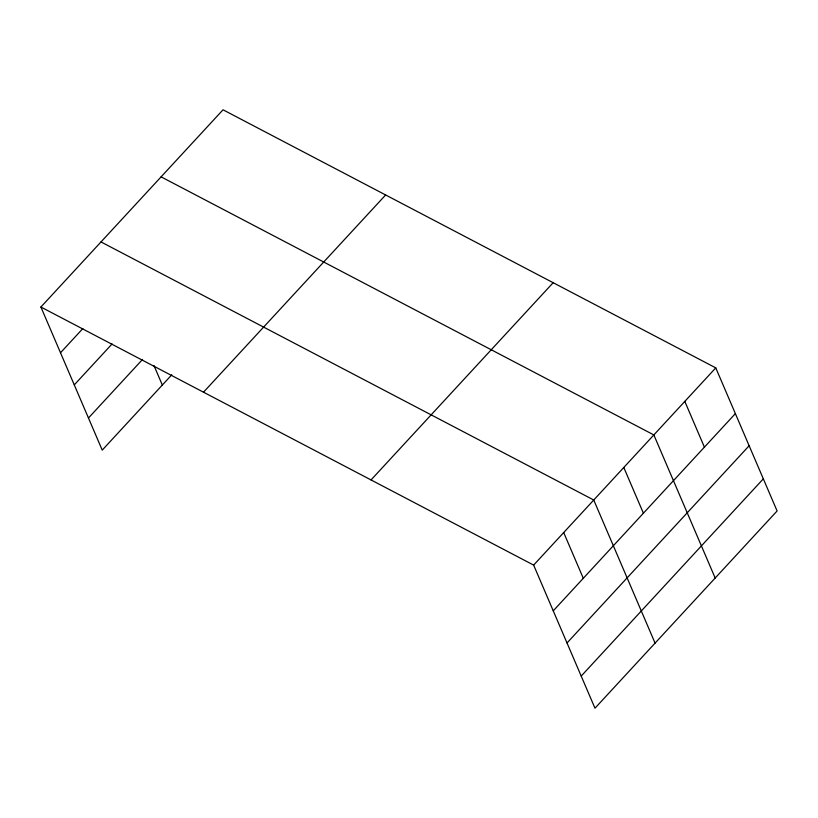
<?xml version="1.0" encoding="UTF-8"?>
<svg xmlns="http://www.w3.org/2000/svg" width="818" height="818" viewBox="0 0 818 818"><rect width="100%" height="100%" fill="white"/><g stroke="black" fill="none" stroke-linecap="round" stroke-linejoin="round"><path stroke-width="1.23" d="M40.9 307.026L223.028 109.796L715.77 367.875L777.1 510.974L594.972 708.204L533.643 565.105L40.9 307.026L102.23 450.125L171.78 374.808M60.501 352.762L82.833 328.591M74.274 384.889L112.056 343.979M88.467 417.998L142.557 359.419M203.508 392.19L385.636 194.96M371.035 479.941L553.162 282.711M533.643 565.105L715.77 367.875M553.244 610.841L735.372 413.622M567.017 642.968L749.145 445.749M581.199 676.077L763.327 478.847M161.105 176.852L653.848 434.931L715.177 578.029M101.003 241.934L593.745 500.013L655.075 643.122M684.809 401.403L704.41 447.149M623.797 467.477L643.398 513.213M563.694 532.559L583.295 578.306M153.978 365.534L162.332 385.043"/></g></svg>
